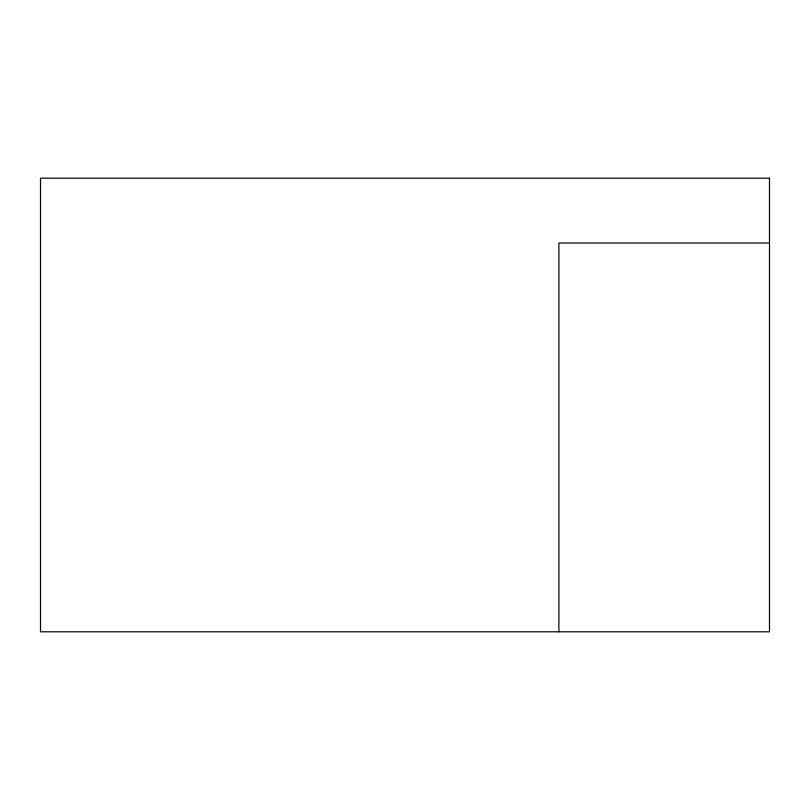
<?xml version="1.0" encoding="UTF-8"?>
<svg xmlns="http://www.w3.org/2000/svg" width="810" height="810" viewBox="0 0 810 810"><rect width="100%" height="100%" fill="white"/><g stroke="black" fill="none" stroke-linecap="round" stroke-linejoin="round"><path stroke-width="1.21" d="M769.5 243L558.9 243L558.9 631.8M769.5 178.2L40.5 178.2L40.5 631.8L769.5 631.8L769.5 178.2"/></g></svg>
